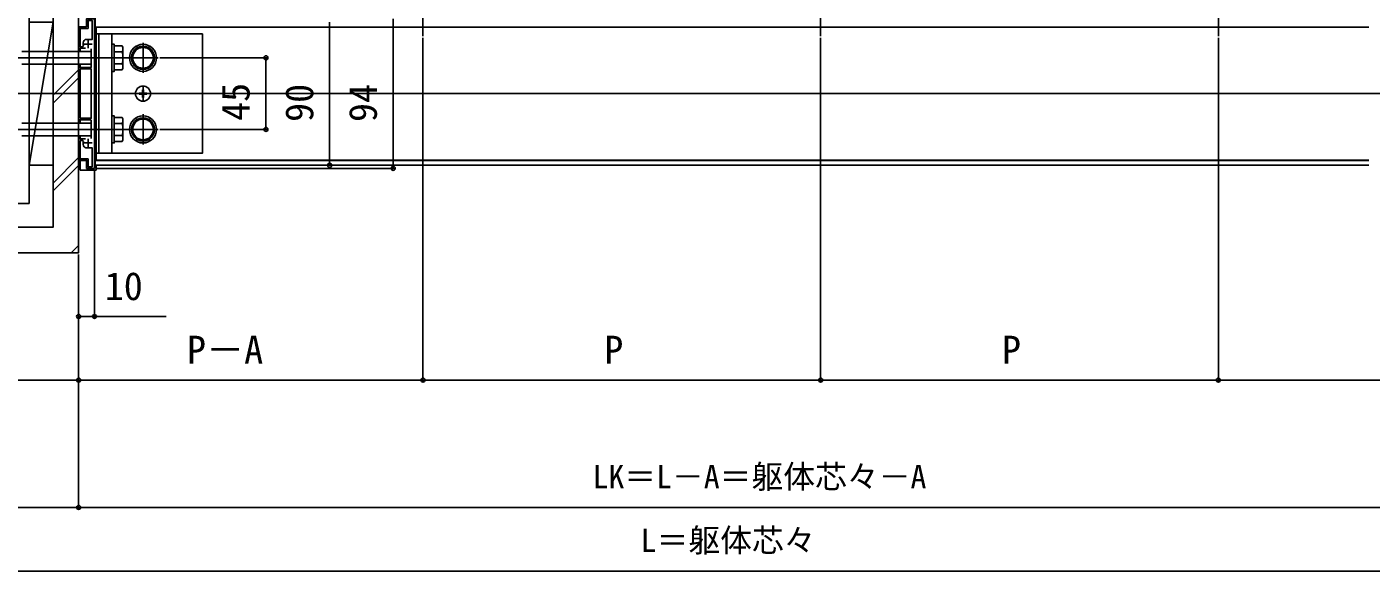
# Model space of a CAD drawing. Units: millimetres, scale not verified. Extents: x -1050 to 1050, y -1570 to 1562.
# Drawn here: x -606 to 239, y 48 to 390 of the extents above; entities that cross this region are included whole.
import ezdxf
from ezdxf.enums import TextEntityAlignment as Align

# ---------------------------------------------------------------- set-up
doc = ezdxf.new("R2010")
doc.units = ezdxf.units.MM
doc.header["$LTSCALE"] = 8
for name, color, linetype in [('0-3_YKK_11', 7, 'Continuous'), ('0-4_YKK_12', 2, 'Continuous'), ('0-5_YKK_13', 4, 'Continuous'), ('0-6_YKK_D', 6, 'Continuous'), ('0-8_YSS_K', 3, 'Continuous')]:
    doc.layers.add(name, color=color, linetype=linetype)
doc.styles.add('ＭＳ ゴシック', font='')
doc.styles.get('ＭＳ ゴシック').set_extended_font_data('MS Gothic')

msp = doc.modelspace()

# ---------------------------------------------------------------- linework, layer by layer
at = {"layer": '0-3_YKK_11'}
for p, q in [((-568, 376.5), (-568, 381.5)), ((-571.2, 379.197), (-571.2, 379)), ((-570.5, 379), (-565.5, 379)), ((-571.2, 317), (-571.2, 316.803)), ((-570.5, 317), (-565.5, 317)), ((-568, 314.5), (-568, 319.5))]:
    msp.add_line(p, q, dxfattribs=at)
for points in [[(-569.881, 314.065), (-569.694, 314), (-565.5, 314), (-565.5, 302), (-568, 302), (-568, 307), (-574, 307), (-574, 306), (-569, 306), (-569, 301), (-564, 301), (-564, 395), (-569, 395), (-569, 390), (-574, 390), (-574, 389), (-568, 389), (-568, 394), (-565.5, 394), (-565.5, 382), (-569.694, 382), (-569.881, 381.935)], [(-571.006, 377.903), (-571.288, 377.5), (-573, 377.5), (-573, 381.5), (-574, 381.5), (-574, 376.5), (-569.55, 376.5)], [(-566, 376.2), (-566, 370.958), (-565.88, 370.775), (-565.88, 370.225), (-566, 370.042), (-566, 364.5), (-574, 364.5), (-574, 359.5), (-573, 359.5), (-573, 363.5), (-566, 363.5), (-566, 332.5), (-573, 332.5), (-573, 336.5), (-574, 336.5), (-574, 331.5), (-566.3, 331.5)], [(-566, 330.7), (-566, 325.958), (-565.88, 325.775), (-565.88, 325.225), (-566, 325.042), (-566, 319.8)], [(-569.55, 319.5), (-574, 319.5), (-574, 314.5), (-573, 314.5), (-573, 318.5), (-571.288, 318.5), (-571.006, 318.097)]]:
    msp.add_lwpolyline(points, dxfattribs=at)
for centre, radius, start, end in [((-567.7, 379.197), 3.5, 128.54058, 179.99998), ((-568, 379), 3.2, 180, 200.05106), ((-567.081, 330.751), 1.082, 357.31066, 43.80143), ((-568, 317), 3.2, 159.94894, 180), ((-567.7, 316.803), 3.5, 180.00002, 231.45942)]:
    msp.add_arc(centre, radius, start, end, dxfattribs=at)
at = {"layer": '0-4_YKK_12'}
for p, q in [((-357.5, 384.1), (-357.5, 888)), ((-107.5, 384.1), (-107.5, 888)), ((142.5, 384.1), (142.5, 888)), ((-563.5, 303), (-563.5, 396.7)), ((-563, 389.85), (237.045, 389.85)), ((-563, 306.15), (-563, 389.85)), ((-764.485, 348), (462.059, 348)), ((-563.5, 306), (237.045, 306)), ((-563, 306.15), (237.045, 306.15)), ((-563.5, 303), (237.045, 303))]:
    msp.add_line(p, q, dxfattribs=at)
at = {"layer": '0-5_YKK_13'}
for p, q in [((-574, 888), (-574, 389.7)), ((-573, 377.8), (-573, 389)), ((-564, 303), (-564, 393)), ((-563.5, 303), (-563.5, 393)), ((-563.5, 385.5), (-561.2, 385.5)), ((-563.5, 310.5), (-563.5, 385.5)), ((-561.2, 310.5), (-561.2, 385.5)), ((-553.2, 385.5), (-553.2, 310.5)), ((-573, 374.5), (-573, 376.5)), ((-546.533, 378), (-551.6, 378)), ((-551.6, 363), (-551.6, 378)), ((-551.6, 374.258), (-546.533, 374.258)), ((-546.1, 377.25), (-546.533, 378)), ((-546.1, 363.75), (-546.1, 377.25)), ((-533.5, 361), (-533.5, 380)), ((-674, 370.5), (-543, 370.5)), ((-573, 364.5), (-573, 366.5)), ((-546.533, 366.742), (-551.6, 366.742)), ((-546.1, 363.75), (-546.533, 363)), ((-524, 370.5), (-543, 370.5)), ((-573, 332.8), (-573, 363.2)), ((-546.533, 363), (-551.6, 363)), ((-528.35, 348), (-538.65, 348)), ((-535.85, 347.65), (-535.85, 348.35)), ((-535.85, 348.35), (-534.35, 348.35)), ((-535.85, 347.65), (-534.35, 347.65)), ((-533.85, 350.35), (-533.15, 350.35)), ((-533.85, 348.85), (-533.85, 350.35)), ((-533.85, 345.65), (-533.85, 347.15)), ((-533.5, 342.85), (-533.5, 353.15)), ((-533.15, 348.85), (-533.15, 350.35)), ((-533.15, 345.65), (-533.15, 347.15)), ((-532.65, 348.35), (-531.15, 348.35)), ((-532.65, 347.65), (-531.15, 347.65)), ((-531.15, 347.65), (-531.15, 348.35)), ((-533.85, 345.65), (-533.15, 345.65)), ((-573, 329.5), (-573, 331.5)), ((-546.533, 333), (-551.6, 333)), ((-551.6, 318), (-551.6, 333)), ((-546.1, 332.25), (-546.533, 333)), ((-546.1, 318.75), (-546.1, 332.25)), ((-533.5, 316), (-533.5, 335)), ((-674, 325.5), (-543, 325.5)), ((-573, 319.5), (-573, 321.5)), ((-551.6, 329.258), (-546.533, 329.258)), ((-546.533, 321.742), (-551.6, 321.742)), ((-524, 325.5), (-543, 325.5)), ((-573, 307), (-573, 318.2)), ((-546.533, 318), (-551.6, 318)), ((-546.1, 318.75), (-546.533, 318)), ((-563.5, 310.5), (-561.2, 310.5)), ((-564, 303), (-563.5, 303))]:
    msp.add_line(p, q, dxfattribs=at)
for points in [[(-561.2, 310.5), (-496.2, 310.5), (-496.2, 385.5), (-561.2, 385.5)], [(-553.2, 362), (-551.6, 362), (-551.6, 379), (-553.2, 379)], [(-541.006, 370.5), (-537.253, 364), (-529.747, 364), (-525.994, 370.5), (-529.747, 377), (-537.253, 377)], [(-553.2, 317), (-551.6, 317), (-551.6, 334), (-553.2, 334)], [(-541.006, 325.5), (-537.253, 319), (-529.747, 319), (-525.994, 325.5), (-529.747, 332), (-537.253, 332)]]:
    msp.add_lwpolyline(points, close=True, dxfattribs=at)
for points in [[(-609.6, 374.5), (-574, 374.5), (-566, 374.5)], [(-609.6, 366.5), (-574, 366.5), (-566, 366.5)], [(-609.6, 329.5), (-574, 329.5), (-566, 329.5)], [(-609.6, 321.5), (-574, 321.5), (-566, 321.5)], [(-563, 303), (-563, 300), (-573, 300), (-573, 306)]]:
    msp.add_lwpolyline(points, dxfattribs=at)
for centre, radius in [((-533.5, 370.5), 8.5), ((-533.5, 370.5), 6.5), ((-533.5, 348), 4.75), ((-533.5, 325.5), 8.5), ((-533.5, 325.5), 6.5)]:
    msp.add_circle(centre, radius, dxfattribs=at)
for centre, radius, start, end in [((-550.358, 376.129), 4.258, 333.93616, 26.06384), ((-562.627, 370.5), 16.527, 346.85543, 13.14457), ((-533.5, 370.5), 7.25, 123.70844, 176.29156), ((-533.5, 370.5), 7.25, 63.70844, 116.29156), ((-533.5, 370.5), 7.25, 3.70844, 56.29156), ((-550.358, 364.871), 4.258, 333.93616, 26.06384), ((-533.5, 370.5), 7.25, 183.70844, 236.29156), ((-533.5, 370.5), 7.25, 243.70844, 296.29156), ((-533.5, 370.5), 7.25, 303.70844, 356.29156), ((-534.35, 348.85), 0.5, 270, 0), ((-534.35, 347.15), 0.5, 0, 90), ((-532.65, 348.85), 0.5, 180, 270), ((-532.65, 347.15), 0.5, 90, 180), ((-550.358, 331.129), 4.258, 333.93616, 26.06384), ((-533.5, 325.5), 7.25, 123.70844, 176.29156), ((-533.5, 325.5), 7.25, 63.70844, 116.29156), ((-533.5, 325.5), 7.25, 3.70844, 56.29156), ((-562.627, 325.5), 16.527, 346.85543, 13.14457), ((-550.358, 319.871), 4.258, 333.93616, 26.06384), ((-533.5, 325.5), 7.25, 183.70844, 236.29156), ((-533.5, 325.5), 7.25, 303.70844, 356.29156), ((-533.5, 325.5), 7.25, 243.70844, 296.29156)]:
    msp.add_arc(centre, radius, start, end, dxfattribs=at)
at = {"layer": '0-6_YKK_D'}
for p, q in [((-416.2, 393), (-416.2, 303)), ((-376.2, 395), (-376.2, 301)), ((-357.5, 383.1), (-357.5, 167)), ((-357.5, 383.1), (-357.5, 167)), ((-107.5, 383.1), (-107.5, 167)), ((-107.5, 383.1), (-107.5, 167)), ((142.5, 383.1), (142.5, 167)), ((142.5, 383.1), (142.5, 167)), ((-523, 370.5), (-455.2, 370.5)), ((-456.2, 370.5), (-456.2, 325.5)), ((-523, 325.5), (-455.2, 325.5)), ((-564, 300.3), (-564, 207)), ((-563.3, 301), (-375.2, 301)), ((-574, 247), (-574, 167)), ((-574, 247), (-574, 87)), ((-574, 247), (-574, 87)), ((-574, 247), (-574, 167)), ((-574, 247), (-574, 207)), ((-574, 168), (-357.5, 168)), ((-357.5, 168), (-107.5, 168)), ((-107.5, 168), (142.5, 168)), ((142.5, 168), (392.5, 168)), ((-574, 88), (392.5, 88)), ((-653, 48), (371.5, 48))]:
    msp.add_line(p, q, dxfattribs=at)
for points in [[(-574, 208), (-564, 208), (-518.9, 208)], [(-574, 168), (-614, 168), (-986.486, 168)], [(-574, 88), (-674, 88), (-836.373, 88)]]:
    msp.add_lwpolyline(points, dxfattribs=at)
for centre in [(-456.2, 370.5), (-456.2, 325.5), (-416.2, 303), (-376.2, 301), (-574, 208), (-564, 208), (-574, 168), (-574, 168), (-357.5, 168), (-357.5, 168), (-107.5, 168), (-107.5, 168), (142.5, 168), (142.5, 168), (-574, 88), (-574, 88)]:
    msp.add_circle(centre, 1.275, dxfattribs=at)
at = {"layer": '0-8_YSS_K'}
for p, q in [((-605, 929), (-605, 279)), ((-605, 303), (-590, 393)), ((-590, 346.979), (-574, 362.979)), ((-590, 341.979), (-574, 357.979)), ((-590, 291.824), (-574, 307.824)), ((-590, 286.824), (-574, 302.824)), ((-578.67, 248), (-574, 252.67))]:
    msp.add_line(p, q, dxfattribs=at)
for points in [[(-614, 929), (-614, 279), (-605, 279)], [(-590, 914), (-590, 264), (-767.5, 264)], [(-574, 898), (-574, 248), (-767.5, 248)]]:
    msp.add_lwpolyline(points, dxfattribs=at)
msp.add_lwpolyline([(-590, 303), (-590, 393), (-605, 393), (-605, 303)], close=True, dxfattribs=at)

# ---------------------------------------------------------------- texts
at = {"layer": '0-6_YKK_D', "style": 'ＭＳ ゴシック'}
for s, p in [('45', (-461.2, 330.818)), ('90', (-421.2, 330.205)), ('94', (-381.2, 330.136))]:
    msp.add_text(s, height=17.6, rotation=90, dxfattribs=at).set_placement(p, align=Align.BOTTOM_LEFT)
for s, height, p in [('10', 17.6, (-557.582, 213)), ('P－A', 17.6, (-505.909, 173)), ('P', 17.6, (-243.545, 173)), ('P', 17.6, (6.455, 173)), ('LK＝L－A＝躯体芯々－A', 14.66, (-250.864, 95.614)), ('L＝躯体芯々', 14.66, (-220.636, 55.614))]:
    msp.add_text(s, height=height, dxfattribs=at).set_placement(p, align=Align.BOTTOM_LEFT)

doc.saveas('drawing.dxf')
